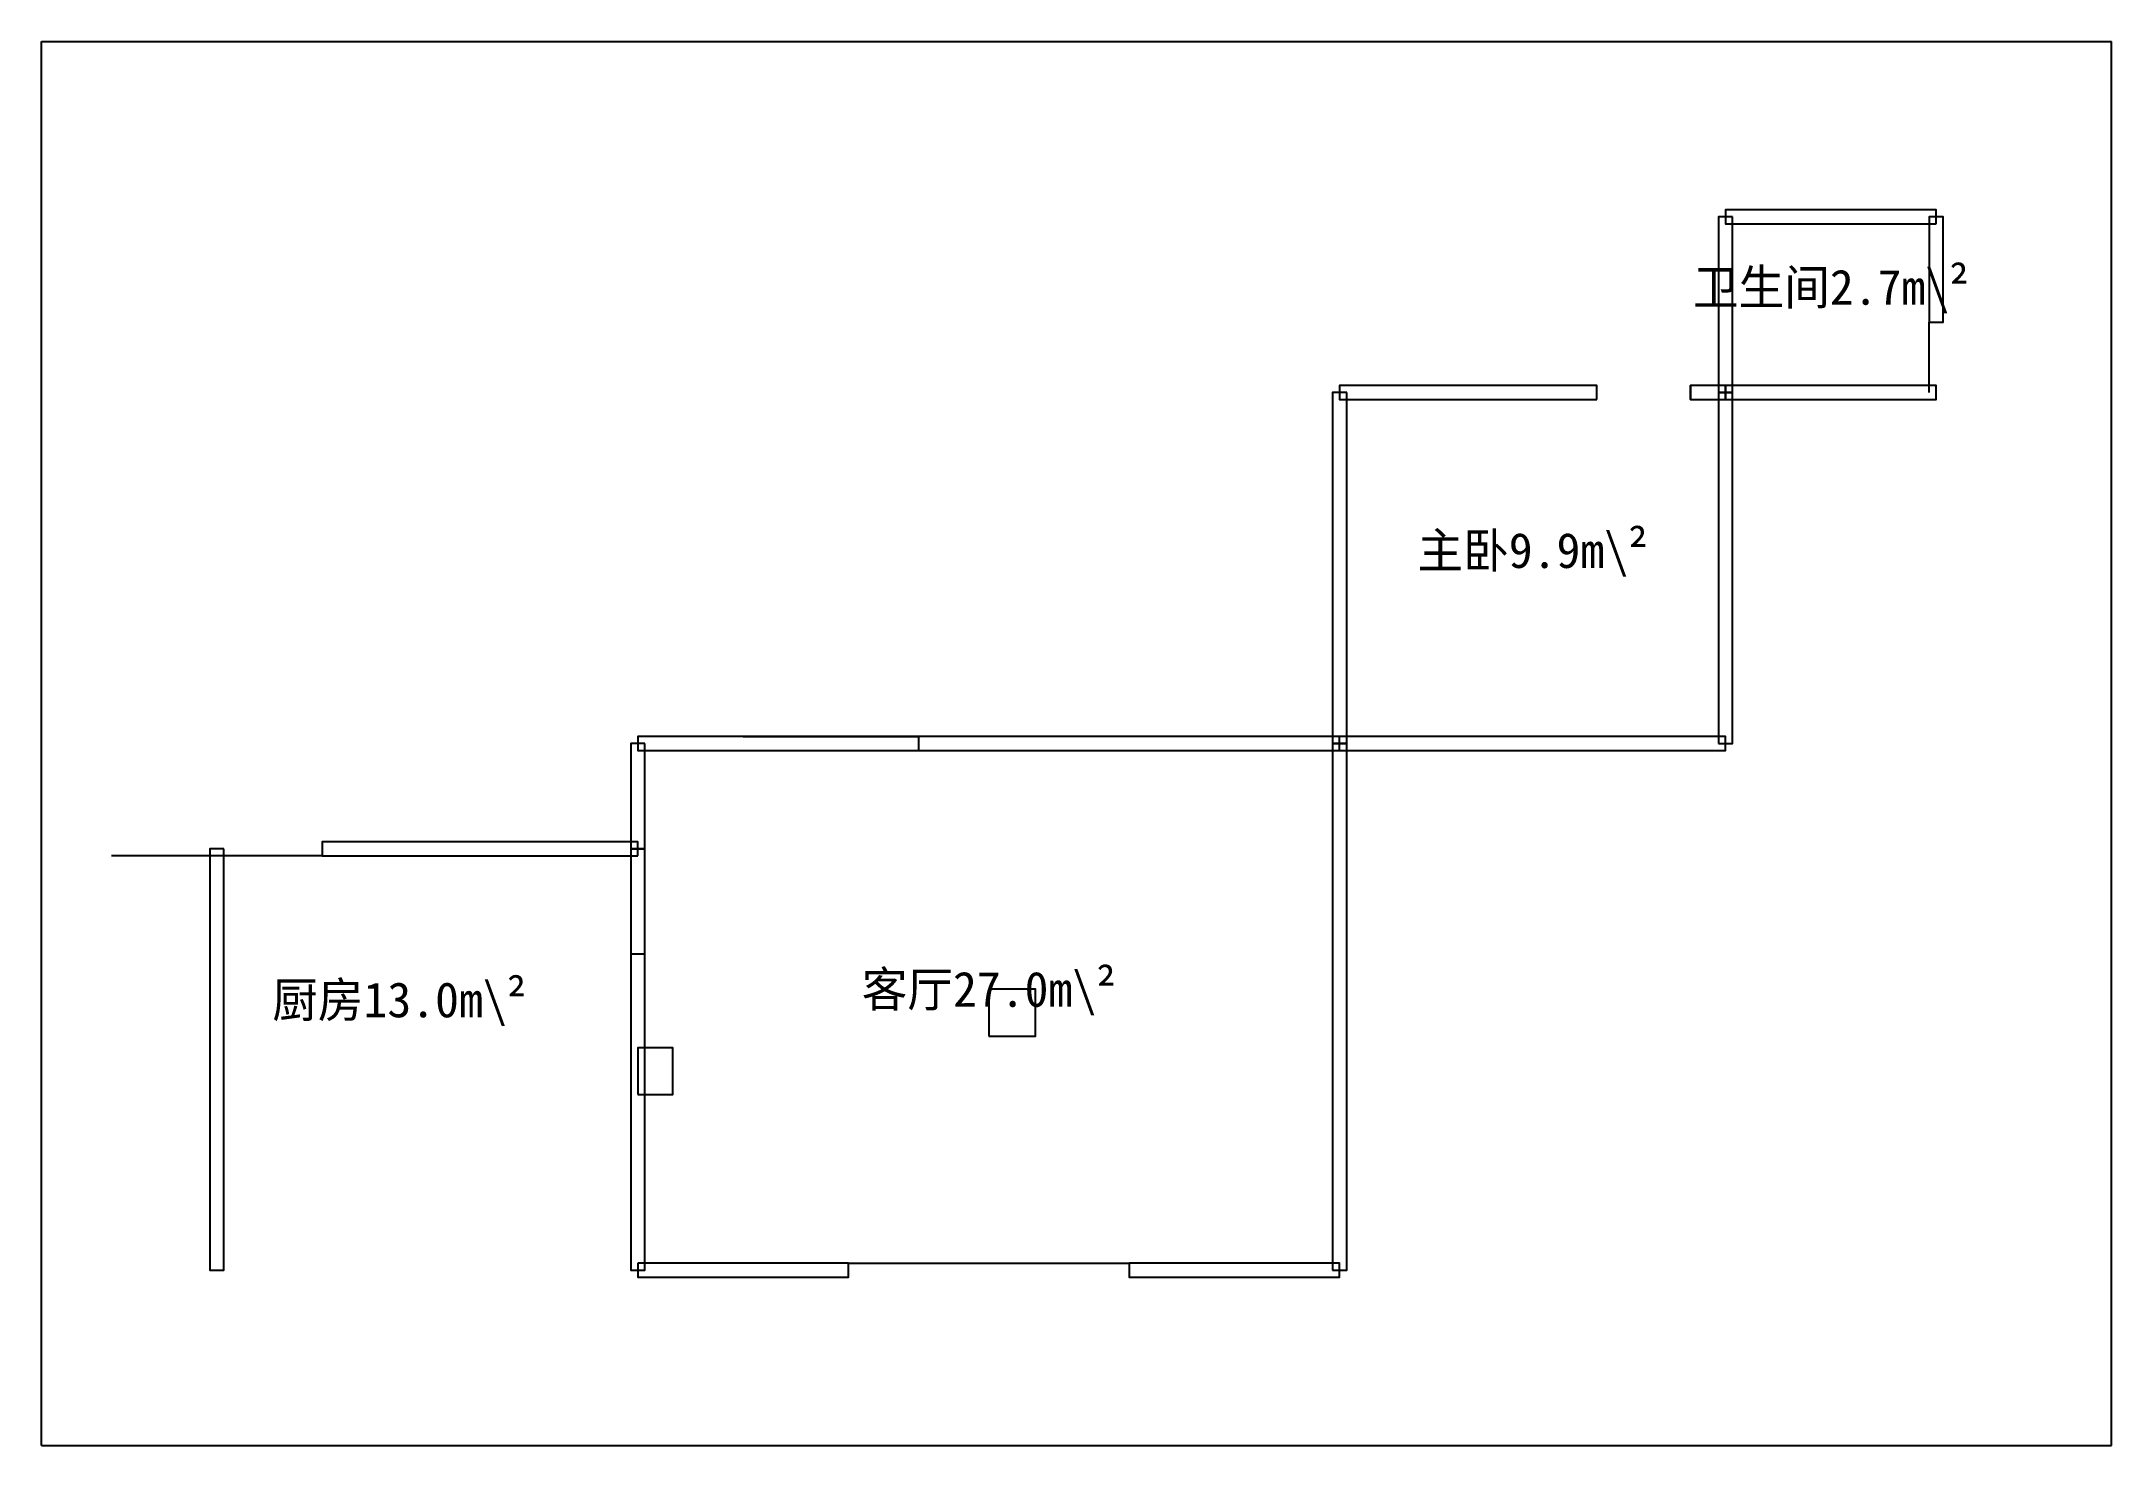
# Model space of a CAD drawing. Header units: metres. Extents: x -5100 to 12600, y -1500 to 10500.
import ezdxf
from ezdxf.enums import TextEntityAlignment as Align

# ---------------------------------------------------------------- set-up
doc = ezdxf.new("R2010")
doc.units = ezdxf.units.M
for name, color, linetype in [('墙体', 7, 'Continuous'), ('尺寸标注', 7, 'Continuous'), ('房间标注', 7, 'Continuous'), ('柱', 7, 'Continuous'), ('梁', 7, 'Continuous'), ('门窗', 7, 'Continuous')]:
    doc.layers.add(name, color=color, linetype=linetype)

msp = doc.modelspace()

# ---------------------------------------------------------------- linework, layer by layer
at = {"layer": '墙体'}
for points in [[(11100, 8940), (11100, 9060), (9300, 9060), (9300, 8940), (11100, 8940)], [(9360, 9000), (9240, 9000), (9240, 7500), (9360, 7500), (9360, 9000)], [(11040, 8100), (11160, 8100), (11160, 9000), (11040, 9000), (11040, 8100)], [(6060, 7500), (5940, 7500), (5940, 4500), (6060, 4500), (6060, 7500)], [(8200, 7440), (8200, 7560), (6000, 7560), (6000, 7440), (8200, 7440)], [(9300, 7440), (9300, 7560), (9000, 7560), (9000, 7440), (9300, 7440)], [(9240, 4500), (9360, 4500), (9360, 7500), (9240, 7500), (9240, 4500)], [(9300, 7560), (9300, 7440), (11100, 7440), (11100, 7560), (9300, 7560)], [(60, 4500), (-60, 4500), (-60, 3600), (60, 3600), (60, 4500)], [(6000, 4440), (6000, 4560), (0, 4560), (0, 4440), (6000, 4440)], [(2400, 4560), (2400, 4440), (9300, 4440), (9300, 4560), (2400, 4560)], [(5940, 0), (6060, 0), (6060, 4500), (5940, 4500), (5940, 0)], [(-3540, 3600), (-3660, 3600), (-3660, 0), (-3540, 0), (-3540, 3600)], [(0, 3540), (0, 3660), (-2700, 3660), (-2700, 3540), (0, 3540)], [(-60, 0), (60, 0), (60, 3600), (-60, 3600), (-60, 0)], [(60, 2700), (-60, 2700), (-60, 0), (60, 0), (60, 2700)], [(0, 60), (0, -60), (1800, -60), (1800, 60), (0, 60)], [(4200, 60), (4200, -60), (6000, -60), (6000, 60), (4200, 60)]]:
    msp.add_lwpolyline(points, dxfattribs=at)
at = {"layer": '尺寸标注'}
for p, q in [((-5100, 10500), (12600, 10500)), ((-5100, -1500), (-5100, 10500)), ((12600, -1500), (12600, 10500)), ((-5100, -1500), (12600, -1500))]:
    msp.add_line(p, q, dxfattribs=at)
at = {"layer": '柱'}
msp.add_lwpolyline([(3000, 2000), (3400, 2000), (3400, 2400), (3000, 2400), (3000, 2000)], dxfattribs=at)
at = {"layer": '梁'}
msp.add_lwpolyline([(0, 1500), (300, 1500), (300, 1900), (0, 1900), (0, 1500)], dxfattribs=at)
at = {"layer": '门窗'}
for p, q in [((11040, 7500), (11040, 8100)), ((9000, 7440), (9000, 7560)), ((900, 4560), (2400, 4560)), ((-2700, 3540), (-4500, 3540)), ((60, 3600), (-60, 3600)), ((1800, 60), (4200, 60))]:
    msp.add_line(p, q, dxfattribs=at)

# ---------------------------------------------------------------- texts
at = {"layer": '房间标注'}
for s, p in [('卫生间2.7m\\²', (10200, 8250)), ('主卧9.9m\\²', (7650, 6000)), ('厨房13.0m\\²', (-2040, 2160)), ('客厅27.0m\\²', (3000, 2250))]:
    msp.add_text(s, height=300, dxfattribs=at).set_placement(p, align=Align.CENTER)

doc.saveas('drawing.dxf')
